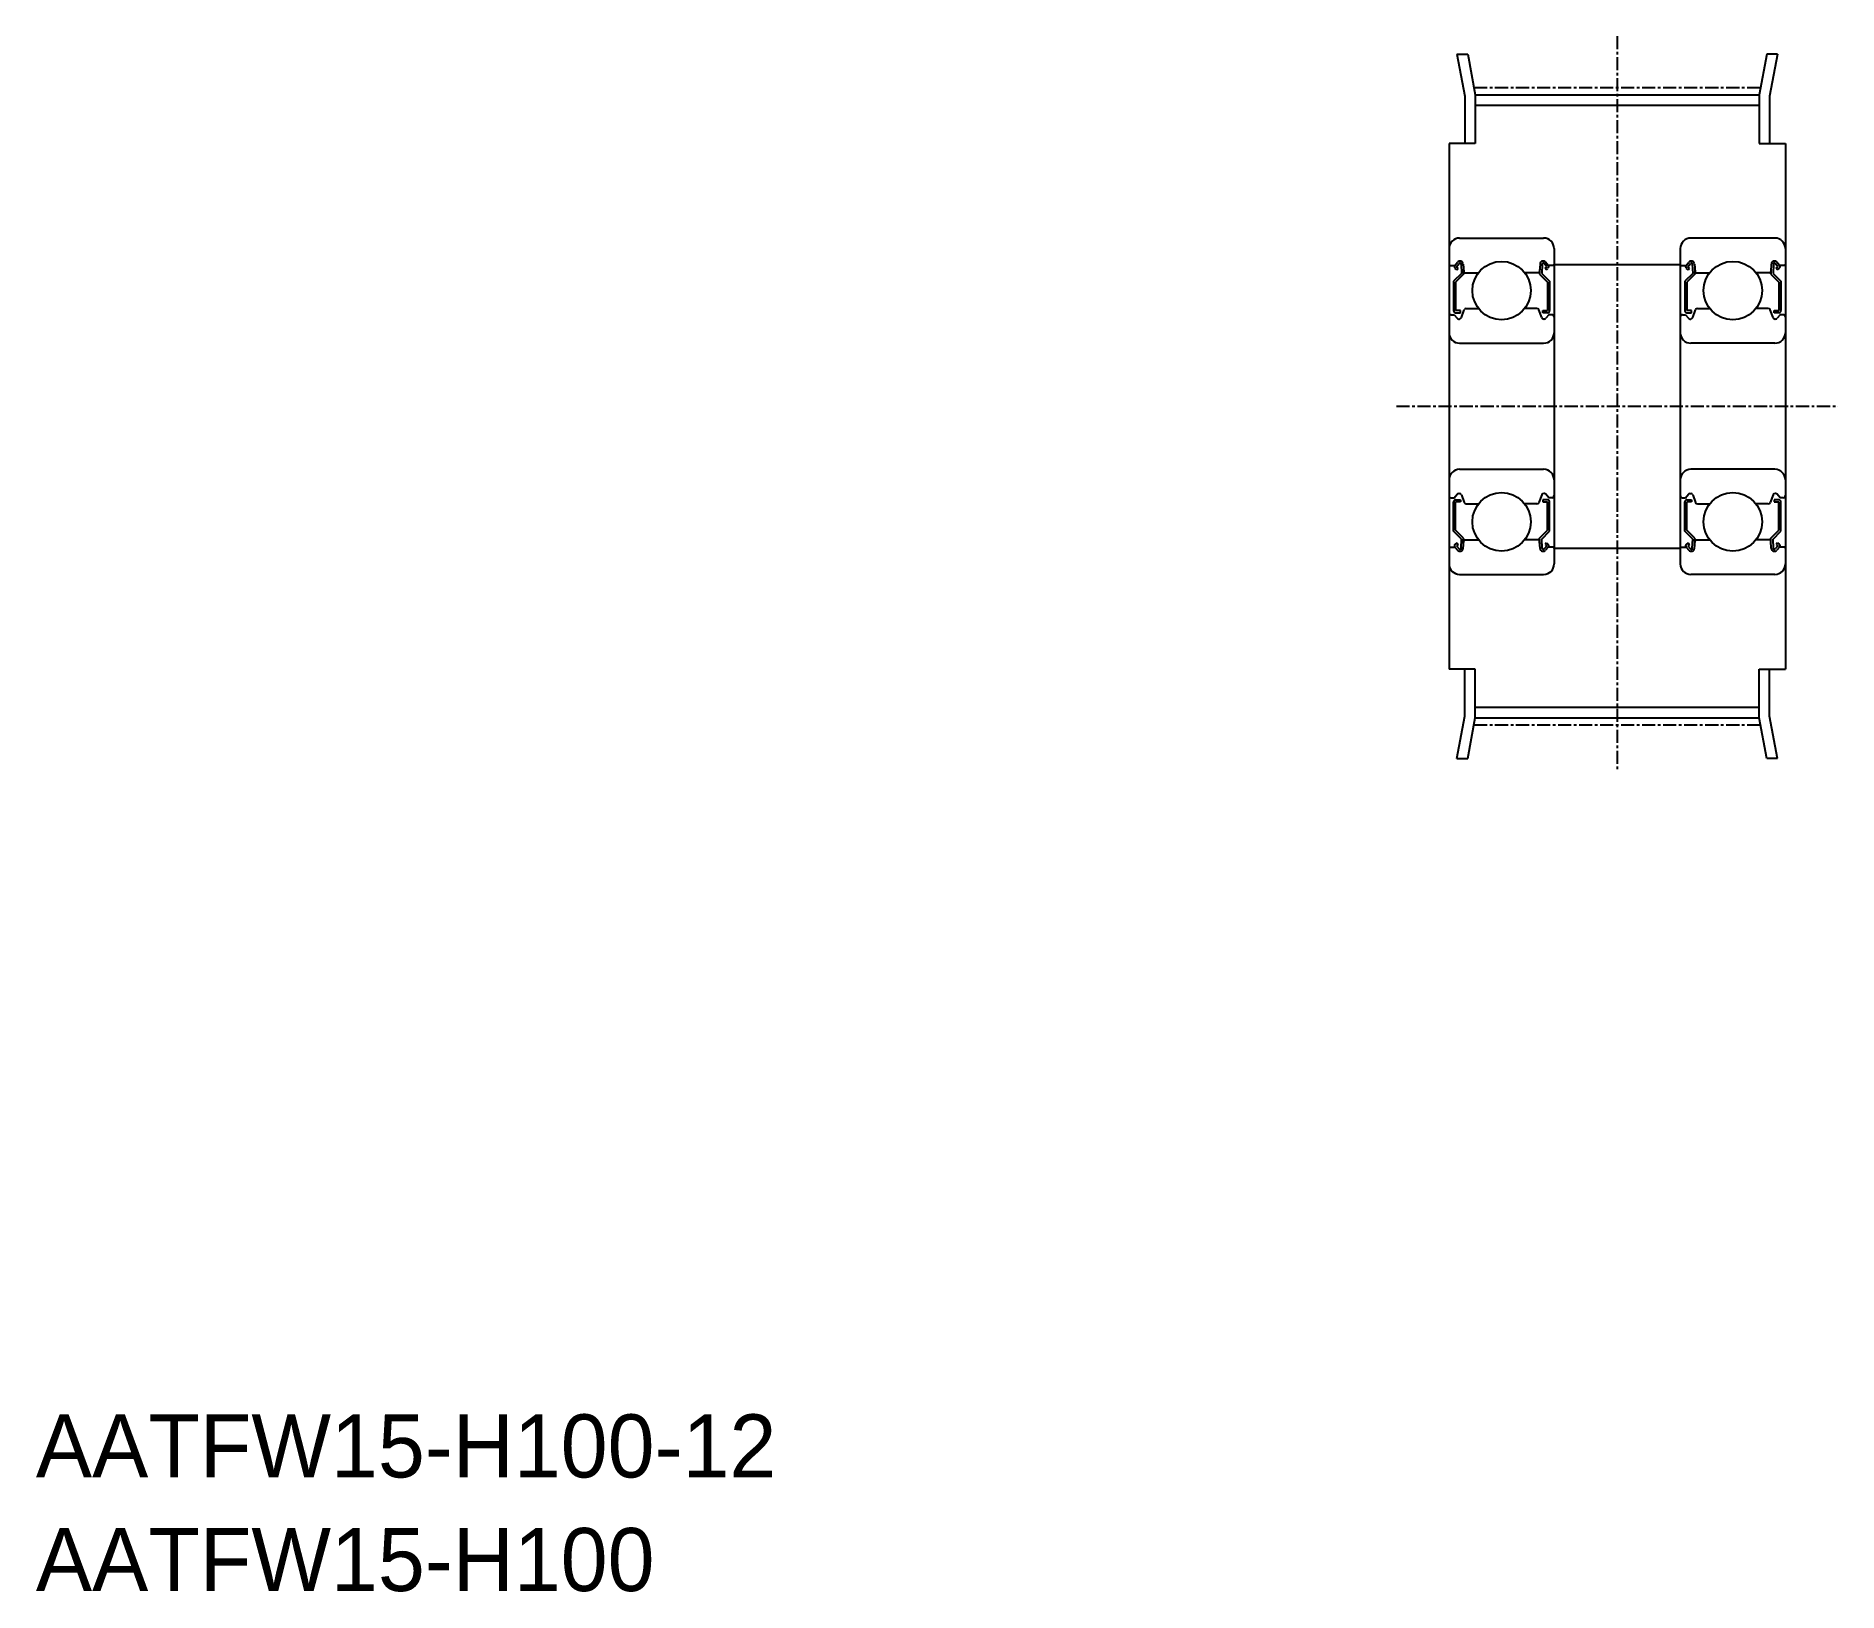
# Model space of a CAD drawing. Extents: x -286 to -115, y -61 to 87.
import ezdxf

# ---------------------------------------------------------------- set-up
doc = ezdxf.new("R2010")
doc.units = 0
doc.linetypes.add('CENTER', pattern=[2, 1.25, -0.25, 0.25, -0.25])
doc.layers.get('0').update_dxf_attribs({"linetype": 'CONTINUOUS'})
doc.layers.add('CENTER', color=1, linetype='CENTER')

msp = doc.modelspace()

# ---------------------------------------------------------------- linework, layer by layer
for p, q in [((-150.8, 85.41), (-150.05, 81.42)), ((-150.8, 85.41), (-149.77, 85.41)), ((-149.77, 85.41), (-149.05, 81.55)), ((-121.33, 85.41), (-122.05, 81.55)), ((-120.3, 85.41), (-121.33, 85.41)), ((-120.3, 85.41), (-121.05, 81.42)), ((-150.05, 81.42), (-150.05, 76.91)), ((-149.05, 81.55), (-149.05, 76.91)), ((-149.05, 81.55), (-122.05, 81.55)), ((-122.05, 81.55), (-122.05, 76.91)), ((-121.05, 81.42), (-121.05, 76.91)), ((-149.05, 80.55), (-122.05, 80.55)), ((-149.05, 76.91), (-151.55, 76.91)), ((-151.55, 76.91), (-151.55, 41.91)), ((-122.05, 76.91), (-119.55, 76.91)), ((-119.55, 76.91), (-119.55, 41.91)), ((-151.55, 66.91), (-151.55, 36.91)), ((-150.55, 67.91), (-142.55, 67.91)), ((-141.55, 66.91), (-141.55, 36.91)), ((-129.55, 66.91), (-129.55, 36.91)), ((-120.55, 67.91), (-128.55, 67.91)), ((-119.55, 66.91), (-119.55, 36.91)), ((-151.55, 65.31), (-151.55, 26.91)), ((-151.45, 65.31), (-150.99, 65.31)), ((-150.99, 65.31), (-150.74, 65.61)), ((-150.84, 65.18), (-150.59, 65.48)), ((-150.68, 65.06), (-150.84, 65.18)), ((-150.41, 65.42), (-150.37, 64.55)), ((-150.21, 65.44), (-150.15, 64.71)), ((-142.89, 65.44), (-142.95, 64.71)), ((-142.69, 65.42), (-142.73, 64.55)), ((-142.26, 65.18), (-142.51, 65.48)), ((-142.42, 65.06), (-142.26, 65.18)), ((-142.11, 65.31), (-142.36, 65.61)), ((-141.65, 65.31), (-142.11, 65.31)), ((-129.45, 65.31), (-128.99, 65.31)), ((-128.99, 65.31), (-128.74, 65.61)), ((-128.84, 65.18), (-128.59, 65.48)), ((-128.68, 65.06), (-128.84, 65.18)), ((-128.41, 65.42), (-128.37, 64.55)), ((-128.21, 65.44), (-128.15, 64.71)), ((-120.89, 65.44), (-120.95, 64.71)), ((-120.69, 65.42), (-120.73, 64.55)), ((-120.26, 65.18), (-120.51, 65.48)), ((-120.42, 65.06), (-120.26, 65.18)), ((-120.11, 65.31), (-120.36, 65.61)), ((-119.65, 65.31), (-120.11, 65.31)), ((-119.55, 65.31), (-119.55, 26.91)), ((-150.37, 64.55), (-151.12, 63.8)), ((-151.12, 63.8), (-151.12, 61.01)), ((-150.81, 64.9), (-150.97, 65.03)), ((-150.17, 64.46), (-150.92, 63.71)), ((-150.92, 63.71), (-150.92, 61.01)), ((-150.81, 64.9), (-150.68, 65.06)), ((-150.17, 64.93), (-150.17, 64.46)), ((-150.05, 64.61), (-148.75, 64.61)), ((-143.05, 64.61), (-144.35, 64.61)), ((-142.93, 64.93), (-142.93, 64.46)), ((-142.93, 64.46), (-142.18, 63.71)), ((-142.73, 64.55), (-141.98, 63.8)), ((-142.29, 64.9), (-142.42, 65.06)), ((-142.29, 64.9), (-142.14, 65.03)), ((-142.18, 63.71), (-142.18, 61.01)), ((-141.98, 63.8), (-141.98, 61.01)), ((-128.37, 64.55), (-129.12, 63.8)), ((-129.12, 63.8), (-129.12, 61.01)), ((-128.81, 64.9), (-128.97, 65.03)), ((-128.17, 64.46), (-128.92, 63.71)), ((-128.92, 63.71), (-128.92, 61.01)), ((-128.81, 64.9), (-128.68, 65.06)), ((-128.17, 64.93), (-128.17, 64.46)), ((-128.05, 64.61), (-126.75, 64.61)), ((-121.05, 64.61), (-122.35, 64.61)), ((-120.93, 64.93), (-120.93, 64.46)), ((-120.93, 64.46), (-120.18, 63.71)), ((-120.73, 64.55), (-119.98, 63.8)), ((-120.29, 64.9), (-120.42, 65.06)), ((-120.29, 64.9), (-120.14, 65.03)), ((-120.18, 63.71), (-120.18, 61.01)), ((-119.98, 63.8), (-119.98, 61.01)), ((-151.35, 60.61), (-151.05, 60.61)), ((-151.05, 60.61), (-150.77, 60.29)), ((-150.47, 61.01), (-150.92, 61.01)), ((-150.92, 60.81), (-150.47, 60.81)), ((-150.62, 60.21), (-150.56, 60.21)), ((-150.47, 60.81), (-150.47, 61.01)), ((-150.37, 60.35), (-150.1, 61.08)), ((-149.91, 61.21), (-148.75, 61.21)), ((-143.19, 61.21), (-144.35, 61.21)), ((-142.73, 60.35), (-143, 61.08)), ((-142.63, 61.01), (-142.18, 61.01)), ((-142.63, 60.81), (-142.63, 61.01)), ((-142.18, 60.81), (-142.63, 60.81)), ((-142.48, 60.21), (-142.54, 60.21)), ((-142.05, 60.61), (-142.33, 60.29)), ((-141.75, 60.61), (-142.05, 60.61)), ((-129.35, 60.61), (-129.05, 60.61)), ((-129.05, 60.61), (-128.77, 60.29)), ((-128.47, 61.01), (-128.92, 61.01)), ((-128.92, 60.81), (-128.47, 60.81)), ((-128.62, 60.21), (-128.56, 60.21)), ((-128.47, 60.81), (-128.47, 61.01)), ((-128.37, 60.35), (-128.1, 61.08)), ((-127.91, 61.21), (-126.75, 61.21)), ((-121.19, 61.21), (-122.35, 61.21)), ((-120.73, 60.35), (-121, 61.08)), ((-120.63, 61.01), (-120.18, 61.01)), ((-120.63, 60.81), (-120.63, 61.01)), ((-120.18, 60.81), (-120.63, 60.81)), ((-120.48, 60.21), (-120.54, 60.21)), ((-120.05, 60.61), (-120.33, 60.29)), ((-119.75, 60.61), (-120.05, 60.61)), ((-150.55, 57.91), (-142.55, 57.91)), ((-120.55, 57.91), (-128.55, 57.91)), ((-150.55, 45.91), (-142.55, 45.91)), ((-120.55, 45.91), (-128.55, 45.91)), ((-151.35, 43.21), (-151.05, 43.21)), ((-151.05, 43.21), (-150.77, 43.54)), ((-150.92, 43.01), (-150.47, 43.01)), ((-150.62, 43.61), (-150.56, 43.61)), ((-150.47, 43.01), (-150.47, 42.81)), ((-150.37, 43.48), (-150.1, 42.75)), ((-142.73, 43.48), (-143, 42.75)), ((-142.18, 43.01), (-142.63, 43.01)), ((-142.63, 43.01), (-142.63, 42.81)), ((-142.48, 43.61), (-142.54, 43.61)), ((-142.05, 43.21), (-142.33, 43.54)), ((-141.75, 43.21), (-142.05, 43.21)), ((-129.35, 43.21), (-129.05, 43.21)), ((-129.05, 43.21), (-128.77, 43.54)), ((-128.92, 43.01), (-128.47, 43.01)), ((-128.62, 43.61), (-128.56, 43.61)), ((-128.47, 43.01), (-128.47, 42.81)), ((-128.37, 43.48), (-128.1, 42.75)), ((-120.73, 43.48), (-121, 42.75)), ((-120.63, 43.01), (-120.63, 42.81)), ((-120.18, 43.01), (-120.63, 43.01)), ((-120.48, 43.61), (-120.54, 43.61)), ((-120.05, 43.21), (-120.33, 43.54)), ((-119.75, 43.21), (-120.05, 43.21)), ((-151.12, 40.03), (-151.12, 42.81)), ((-150.92, 40.11), (-150.92, 42.81)), ((-150.47, 42.81), (-150.92, 42.81)), ((-149.91, 42.61), (-148.75, 42.61)), ((-143.19, 42.61), (-144.35, 42.61)), ((-142.63, 42.81), (-142.18, 42.81)), ((-142.18, 40.11), (-142.18, 42.81)), ((-141.98, 40.03), (-141.98, 42.81)), ((-129.12, 40.03), (-129.12, 42.81)), ((-128.47, 42.81), (-128.92, 42.81)), ((-128.92, 40.11), (-128.92, 42.81)), ((-127.91, 42.61), (-126.75, 42.61)), ((-121.19, 42.61), (-122.35, 42.61)), ((-120.63, 42.81), (-120.18, 42.81)), ((-120.18, 40.11), (-120.18, 42.81)), ((-119.98, 40.03), (-119.98, 42.81)), ((-150.37, 39.28), (-151.12, 40.03)), ((-150.17, 39.36), (-150.92, 40.11)), ((-142.93, 39.36), (-142.18, 40.11)), ((-142.73, 39.28), (-141.98, 40.03)), ((-128.37, 39.28), (-129.12, 40.03)), ((-128.17, 39.36), (-128.92, 40.11)), ((-120.93, 39.36), (-120.18, 40.11)), ((-120.73, 39.28), (-119.98, 40.03)), ((-151.45, 38.51), (-150.99, 38.51)), ((-150.99, 38.51), (-150.74, 38.22)), ((-150.81, 38.92), (-150.97, 38.8)), ((-150.68, 38.77), (-150.84, 38.64)), ((-150.84, 38.64), (-150.59, 38.34)), ((-150.81, 38.92), (-150.68, 38.77)), ((-150.41, 38.4), (-150.37, 39.28)), ((-150.21, 38.38), (-150.15, 39.12)), ((-150.17, 38.89), (-150.17, 39.36)), ((-150.05, 39.21), (-148.75, 39.21)), ((-143.05, 39.21), (-144.35, 39.21)), ((-142.89, 38.38), (-142.95, 39.12)), ((-142.93, 38.89), (-142.93, 39.36)), ((-142.69, 38.4), (-142.73, 39.28)), ((-142.26, 38.64), (-142.51, 38.34)), ((-142.29, 38.92), (-142.42, 38.77)), ((-142.42, 38.77), (-142.26, 38.64)), ((-142.11, 38.51), (-142.36, 38.22)), ((-142.29, 38.92), (-142.14, 38.8)), ((-141.65, 38.51), (-142.11, 38.51)), ((-129.45, 38.51), (-128.99, 38.51)), ((-128.99, 38.51), (-128.74, 38.22)), ((-128.81, 38.92), (-128.97, 38.8)), ((-128.68, 38.77), (-128.84, 38.64)), ((-128.84, 38.64), (-128.59, 38.34)), ((-128.81, 38.92), (-128.68, 38.77)), ((-128.41, 38.4), (-128.37, 39.28)), ((-128.21, 38.38), (-128.15, 39.12)), ((-128.17, 38.89), (-128.17, 39.36)), ((-128.05, 39.21), (-126.75, 39.21)), ((-121.05, 39.21), (-122.35, 39.21)), ((-120.89, 38.38), (-120.95, 39.12)), ((-120.93, 38.89), (-120.93, 39.36)), ((-120.69, 38.4), (-120.73, 39.28)), ((-120.26, 38.64), (-120.51, 38.34)), ((-120.29, 38.92), (-120.42, 38.77)), ((-120.42, 38.77), (-120.26, 38.64)), ((-120.11, 38.51), (-120.36, 38.22)), ((-120.29, 38.92), (-120.14, 38.8)), ((-119.65, 38.51), (-120.11, 38.51)), ((-150.55, 35.91), (-142.55, 35.91)), ((-148.55, 35.91), (-148.55, 35.91)), ((-146.55, 35.91), (-146.55, 35.91)), ((-120.55, 35.91), (-128.55, 35.91)), ((-124.55, 35.91), (-124.55, 35.91)), ((-122.55, 35.91), (-122.55, 35.91)), ((-149.05, 26.91), (-151.55, 26.91)), ((-150.05, 22.41), (-150.05, 26.91)), ((-149.05, 22.28), (-149.05, 26.91)), ((-122.05, 22.28), (-122.05, 26.91)), ((-122.05, 26.91), (-119.55, 26.91)), ((-121.05, 22.41), (-121.05, 26.91)), ((-150.8, 18.41), (-150.05, 22.41)), ((-149.05, 23.28), (-122.05, 23.28)), ((-120.3, 18.41), (-121.05, 22.41)), ((-149.77, 18.41), (-149.05, 22.28)), ((-149.05, 22.28), (-122.05, 22.28)), ((-121.33, 18.41), (-122.05, 22.28)), ((-150.8, 18.41), (-149.77, 18.41)), ((-120.3, 18.41), (-121.33, 18.41))]:
    msp.add_line(p, q)
at = {"color": 7, "linetype": 'CONTINUOUS'}
for p, q in [((-141.55, 65.41), (-129.55, 65.41)), ((-141.55, 38.41), (-129.55, 38.41))]:
    msp.add_line(p, q, dxfattribs=at)
for centre in [(-146.55, 62.91), (-146.55, 62.91), (-124.55, 62.91), (-124.55, 62.91), (-146.55, 40.91), (-146.55, 40.91), (-124.55, 40.91), (-124.55, 40.91)]:
    msp.add_circle(centre, 2.78)
for centre, radius, start, end in [((-150.55, 66.91), 1, 90, 180), ((-142.55, 66.91), 1, 0, 90), ((-128.55, 66.91), 1, 90, 180), ((-120.55, 66.91), 1, 0, 90), ((-151.45, 65.41), 0.1, 180, 270), ((-150.84, 65.19), 0.2, 140.0012, 230.087), ((-150.51, 65.42), 0.3, 4.9968, 140.0012), ((-150.51, 65.42), 0.1, 2.8198, 140.0002), ((-142.59, 65.42), 0.3, 39.9988, 175.0032), ((-142.59, 65.42), 0.1, 39.9998, 177.1802), ((-142.26, 65.19), 0.2, 309.913, 39.9988), ((-141.65, 65.41), 0.1, 270, 0), ((-129.45, 65.41), 0.1, 180, 270), ((-128.84, 65.19), 0.2, 140.0012, 230.087), ((-128.51, 65.42), 0.3, 4.9968, 140.0012), ((-128.51, 65.42), 0.1, 2.8198, 140.0002), ((-120.59, 65.42), 0.3, 39.9988, 175.0032), ((-120.59, 65.42), 0.1, 39.9998, 177.1802), ((-120.26, 65.19), 0.2, 309.913, 39.9988), ((-119.65, 65.41), 0.1, 270, 0), ((-150.05, 64.71), 0.1, 184.9968, 270), ((-143.05, 64.71), 0.1, 270, 355.0032), ((-128.05, 64.71), 0.1, 184.9968, 270), ((-121.05, 64.71), 0.1, 270, 355.0032), ((-151.35, 60.41), 0.2, 90, 180), ((-150.92, 61.01), 0.2, 180, 270), ((-150.62, 60.41), 0.2, 219.9952, 270), ((-150.56, 60.41), 0.2, 270, 339.9916), ((-149.91, 61.01), 0.2, 90, 159.9916), ((-143.19, 61.01), 0.2, 20.0084, 90), ((-142.54, 60.41), 0.2, 200.0084, 270), ((-142.48, 60.41), 0.2, 270, 320.0048), ((-142.18, 61.01), 0.2, 270, 0), ((-141.75, 60.41), 0.2, 0, 90), ((-129.35, 60.41), 0.2, 90, 180), ((-128.92, 61.01), 0.2, 180, 270), ((-128.62, 60.41), 0.2, 219.9952, 270), ((-128.56, 60.41), 0.2, 270, 339.9916), ((-127.91, 61.01), 0.2, 90, 159.9916), ((-121.19, 61.01), 0.2, 20.0084, 90), ((-120.54, 60.41), 0.2, 200.0084, 270), ((-120.48, 60.41), 0.2, 270, 320.0048), ((-120.18, 61.01), 0.2, 270, 0), ((-119.75, 60.41), 0.2, 0, 90), ((-150.55, 58.91), 1, 180, 270), ((-142.55, 58.91), 1, 270, 0), ((-128.55, 58.91), 1, 180, 270), ((-120.55, 58.91), 1, 270, 0), ((-150.55, 44.91), 1, 90, 180), ((-142.55, 44.91), 1, 0, 90), ((-128.55, 44.91), 1, 90, 180), ((-120.55, 44.91), 1, 0, 90), ((-151.35, 43.41), 0.2, 180, 270), ((-150.92, 42.81), 0.2, 90, 180), ((-150.62, 43.41), 0.2, 90, 140.0048), ((-150.56, 43.41), 0.2, 20.0084, 90), ((-142.54, 43.41), 0.2, 90, 159.9916), ((-142.48, 43.41), 0.2, 39.9952, 90), ((-142.18, 42.81), 0.2, 0, 90), ((-141.75, 43.41), 0.2, 270, 0), ((-129.35, 43.41), 0.2, 180, 270), ((-128.92, 42.81), 0.2, 90, 180), ((-128.62, 43.41), 0.2, 90, 140.0048), ((-128.56, 43.41), 0.2, 20.0084, 90), ((-120.54, 43.41), 0.2, 90, 159.9916), ((-120.48, 43.41), 0.2, 39.9952, 90), ((-120.18, 42.81), 0.2, 0, 90), ((-119.75, 43.41), 0.2, 270, 0), ((-149.91, 42.81), 0.2, 200.0084, 270), ((-143.19, 42.81), 0.2, 270, 339.9916), ((-127.91, 42.81), 0.2, 200.0084, 270), ((-121.19, 42.81), 0.2, 270, 339.9916), ((-151.45, 38.41), 0.1, 90, 180), ((-150.84, 38.64), 0.2, 129.913, 219.9988), ((-150.51, 38.41), 0.3, 219.9988, 355.0032), ((-150.51, 38.41), 0.1, 219.9998, 357.1802), ((-150.05, 39.11), 0.1, 90, 175.0032), ((-143.05, 39.11), 0.1, 4.9968, 90), ((-142.59, 38.41), 0.3, 184.9968, 320.0012), ((-142.59, 38.41), 0.1, 182.8198, 320.0002), ((-142.26, 38.64), 0.2, 320.0012, 50.087), ((-141.65, 38.41), 0.1, 0, 90), ((-129.45, 38.41), 0.1, 90, 180), ((-128.84, 38.64), 0.2, 129.913, 219.9988), ((-128.51, 38.41), 0.3, 219.9988, 355.0032), ((-128.51, 38.41), 0.1, 219.9998, 357.1802), ((-128.05, 39.11), 0.1, 90, 175.0032), ((-121.05, 39.11), 0.1, 4.9968, 90), ((-120.59, 38.41), 0.3, 184.9968, 320.0012), ((-120.59, 38.41), 0.1, 182.8198, 320.0002), ((-120.26, 38.64), 0.2, 320.0012, 50.087), ((-119.65, 38.41), 0.1, 0, 90), ((-150.55, 36.91), 1, 180, 270), ((-142.55, 36.91), 1, 270, 0), ((-128.55, 36.91), 1, 180, 270), ((-120.55, 36.91), 1, 270, 0)]:
    msp.add_arc(centre, radius, start, end)
at = {"layer": 'CENTER', "color": 1, "linetype": 'CENTER'}
for p, q in [((-135.55, 87.13), (-135.55, 17.37)), ((-149.18, 82.23), (-121.92, 82.23)), ((-156.55, 51.91), (-114.55, 51.91)), ((-149.18, 21.59), (-121.92, 21.59))]:
    msp.add_line(p, q, dxfattribs=at)

# ---------------------------------------------------------------- texts
at = {"color": 7, "linetype": 'CONTINUOUS'}
for s, p in [('AATFW15-H100-12', (-285.99, -50)), ('AATFW15-H100', (-285.99, -60.81))]:
    msp.add_text(s, height=6, dxfattribs=at).set_placement(p)

doc.saveas('drawing.dxf')
